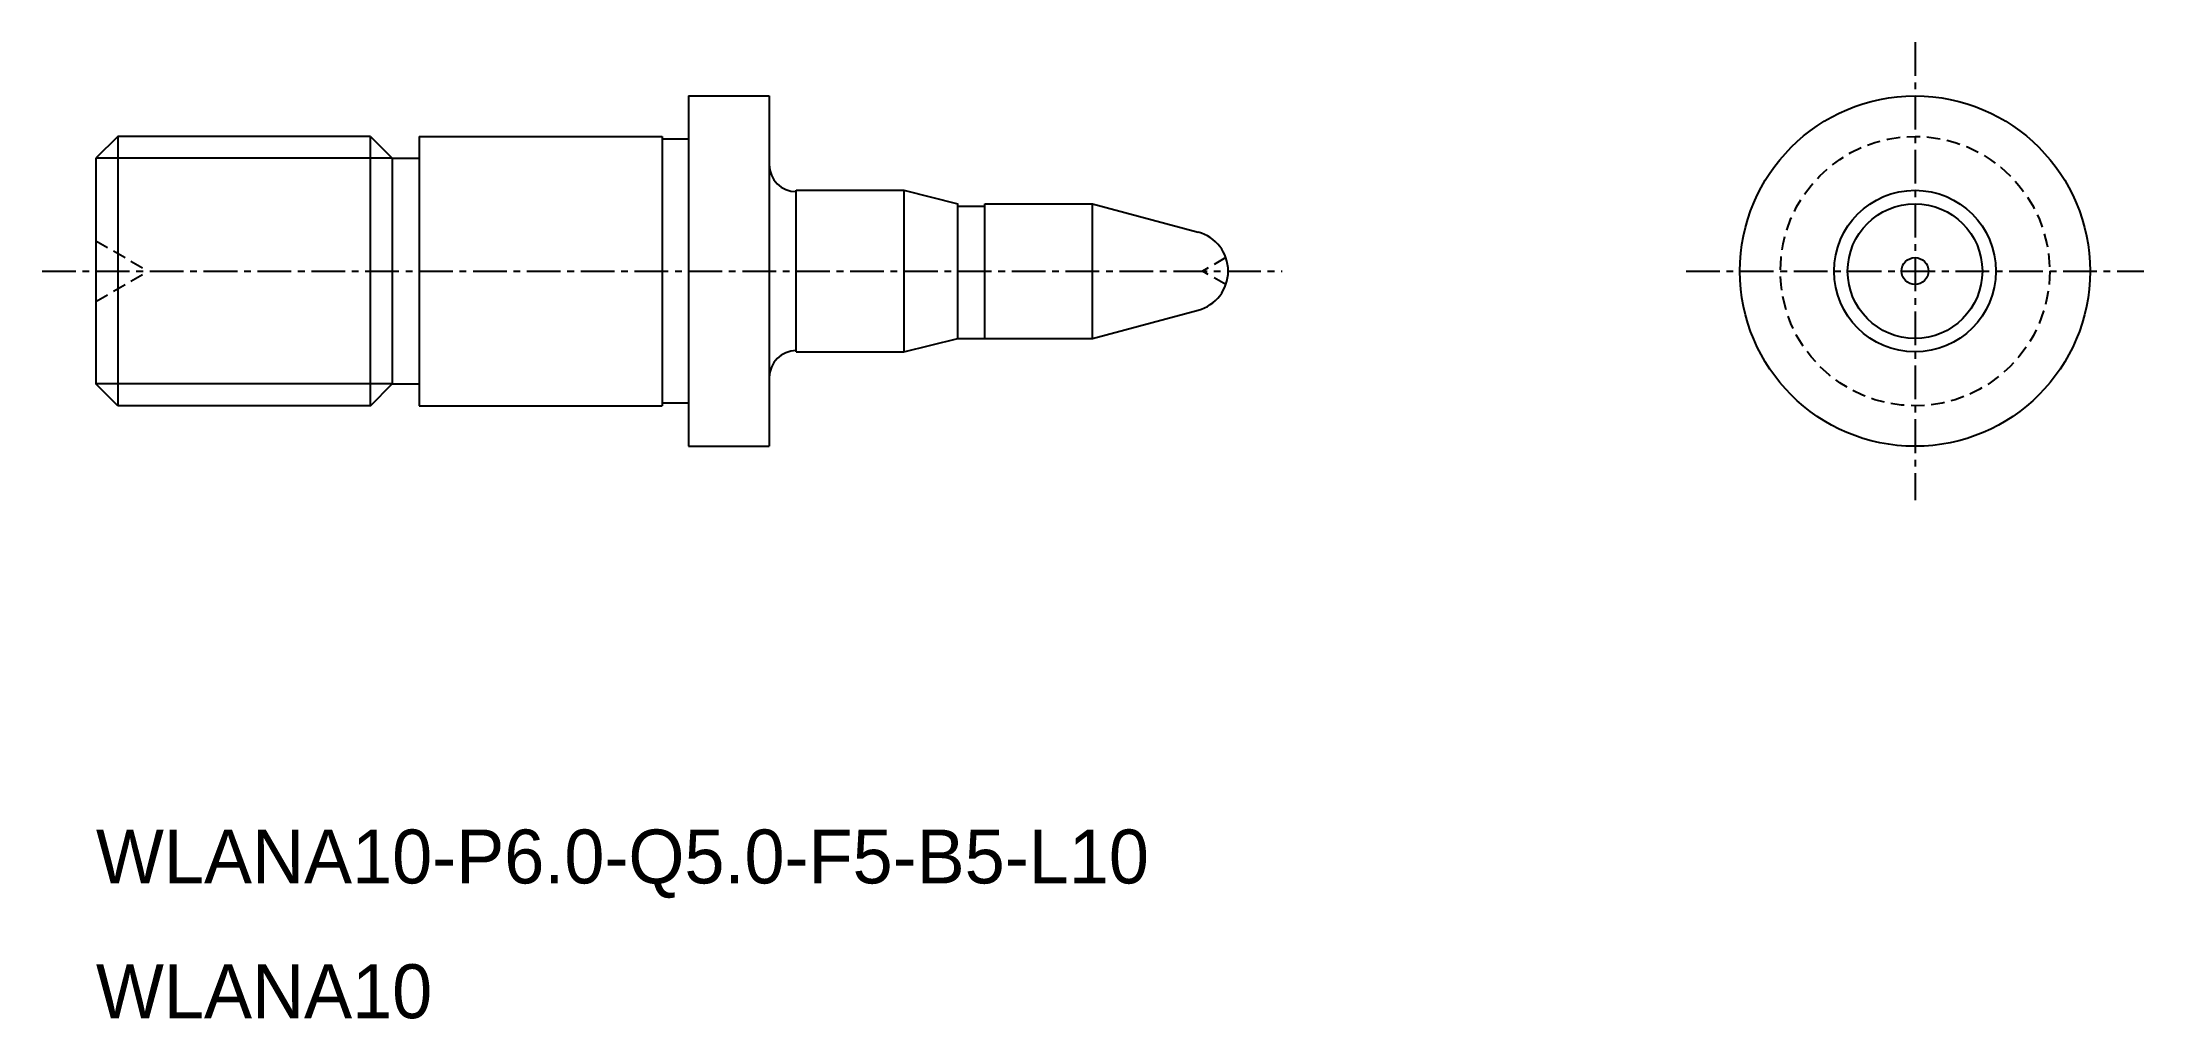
# Model space of a CAD drawing. Extents: x -2411.1 to -2333.1, y -771.3 to -735.
import ezdxf

# ---------------------------------------------------------------- set-up
doc = ezdxf.new("R2010")
doc.units = 0
doc.linetypes.add('CENTER', pattern=[2, 1.25, -0.25, 0.25, -0.25])
doc.linetypes.add('DASHED', pattern=[0.75, 0.5, -0.25])
doc.layers.get('0').update_dxf_attribs({"linetype": 'CONTINUOUS'})
doc.layers.add('CENTER', color=1, linetype='CENTER')

msp = doc.modelspace()

# ---------------------------------------------------------------- linework, layer by layer
at = {"color": 7, "linetype": 'CONTINUOUS'}
for p, q in [((-2387.121, -737.037), (-2384.121, -737.037)), ((-2387.121, -737.037), (-2387.121, -750.037)), ((-2384.121, -737.037), (-2384.121, -750.037)), ((-2408.309, -738.537), (-2409.121, -739.349)), ((-2398.933, -738.537), (-2408.309, -738.537)), ((-2408.305, -738.537), (-2408.305, -748.537)), ((-2398.938, -738.537), (-2398.938, -748.537)), ((-2398.933, -738.537), (-2398.121, -739.349)), ((-2397.121, -738.537), (-2397.121, -748.537)), ((-2397.121, -738.537), (-2388.095, -738.537)), ((-2388.095, -738.537), (-2388.095, -748.537)), ((-2409.121, -739.349), (-2409.121, -747.725)), ((-2398.121, -739.349), (-2398.121, -747.725)), ((-2398.121, -739.35), (-2397.121, -739.35)), ((-2383.121, -746.537), (-2383.121, -740.537)), ((-2383.121, -740.537), (-2379.121, -740.537)), ((-2379.121, -740.537), (-2379.121, -746.537)), ((-2372.121, -746.037), (-2372.121, -741.037)), ((-2372.121, -741.037), (-2368.199, -742.088)), ((-2372.121, -746.037), (-2368.199, -744.986)), ((-2383.121, -746.537), (-2379.121, -746.537)), ((-2408.309, -748.537), (-2409.121, -747.725)), ((-2398.933, -748.537), (-2398.121, -747.725)), ((-2398.121, -747.725), (-2397.121, -747.725)), ((-2398.933, -748.537), (-2408.309, -748.537)), ((-2397.121, -748.537), (-2388.095, -748.537)), ((-2387.121, -750.037), (-2384.121, -750.037))]:
    msp.add_line(p, q, dxfattribs=at)
at = {"color": 3, "linetype": 'CONTINUOUS'}
for p, q in [((-2398.121, -739.35), (-2409.121, -739.35)), ((-2398.121, -747.725), (-2409.121, -747.725))]:
    msp.add_line(p, q, dxfattribs=at)
at = {"color": 7}
for p, q in [((-2379.121, -740.537), (-2377.121, -741.037)), ((-2377.121, -746.037), (-2377.121, -741.037)), ((-2376.121, -741.037), (-2372.121, -741.037)), ((-2376.121, -746.037), (-2376.121, -741.037)), ((-2379.121, -746.537), (-2377.121, -746.037)), ((-2377.121, -746.037), (-2372.121, -746.037))]:
    msp.add_line(p, q, dxfattribs=at)
at = {"color": 3, "linetype": 'DASHED'}
for p, q in [((-2409.121, -742.412), (-2407.173, -743.537)), ((-2409.121, -744.662), (-2407.173, -743.537)), ((-2367.173, -743.037), (-2368.039, -743.537)), ((-2367.173, -744.037), (-2368.039, -743.537))]:
    msp.add_line(p, q, dxfattribs=at)
at = {"color": 7, "linetype": 'CONTINUOUS'}
for points in [[(-2387.121, -738.637), (-2388.095, -738.637)], [(-2376.121, -741.137), (-2377.121, -741.137)], [(-2387.121, -748.437), (-2388.095, -748.437)]]:
    msp.add_lwpolyline(points, dxfattribs=at)
for radius in [6.5, 3, 2.5]:
    msp.add_circle((-2341.587, -743.537), radius, dxfattribs=at)
at = {"color": 3, "linetype": 'DASHED'}
msp.add_circle((-2341.587, -743.537), 5, dxfattribs=at)
at = {"color": 7, "linetype": 'CONTINUOUS'}
for centre, radius, start, end in [((-2383.121, -739.587), 1, 180, 270), ((-2368.587, -743.537), 1.5, 285, 75), ((-2383.121, -747.487), 1, 90, 180)]:
    msp.add_arc(centre, radius, start, end, dxfattribs=at)
at = {"layer": 'CENTER', "color": 1, "linetype": 'CENTER'}
for p, q in [((-2341.587, -735.037), (-2341.587, -752.037)), ((-2411.121, -743.537), (-2365.087, -743.537)), ((-2350.087, -743.537), (-2333.087, -743.537))]:
    msp.add_line(p, q, dxfattribs=at)
at = {"layer": 'CENTER', "color": 7, "linetype": 'CONTINUOUS'}
msp.add_circle((-2341.587, -743.537), 0.5, dxfattribs=at)

# ---------------------------------------------------------------- texts
at = {"color": 7, "linetype": 'CONTINUOUS'}
for s, p in [('WLANA10-P6.0-Q5.0-F5-B5-L10', (-2409.121, -766.259)), ('WLANA10', (-2409.121, -771.259))]:
    msp.add_text(s, height=2, dxfattribs=at).set_placement(p)

doc.saveas('drawing.dxf')
